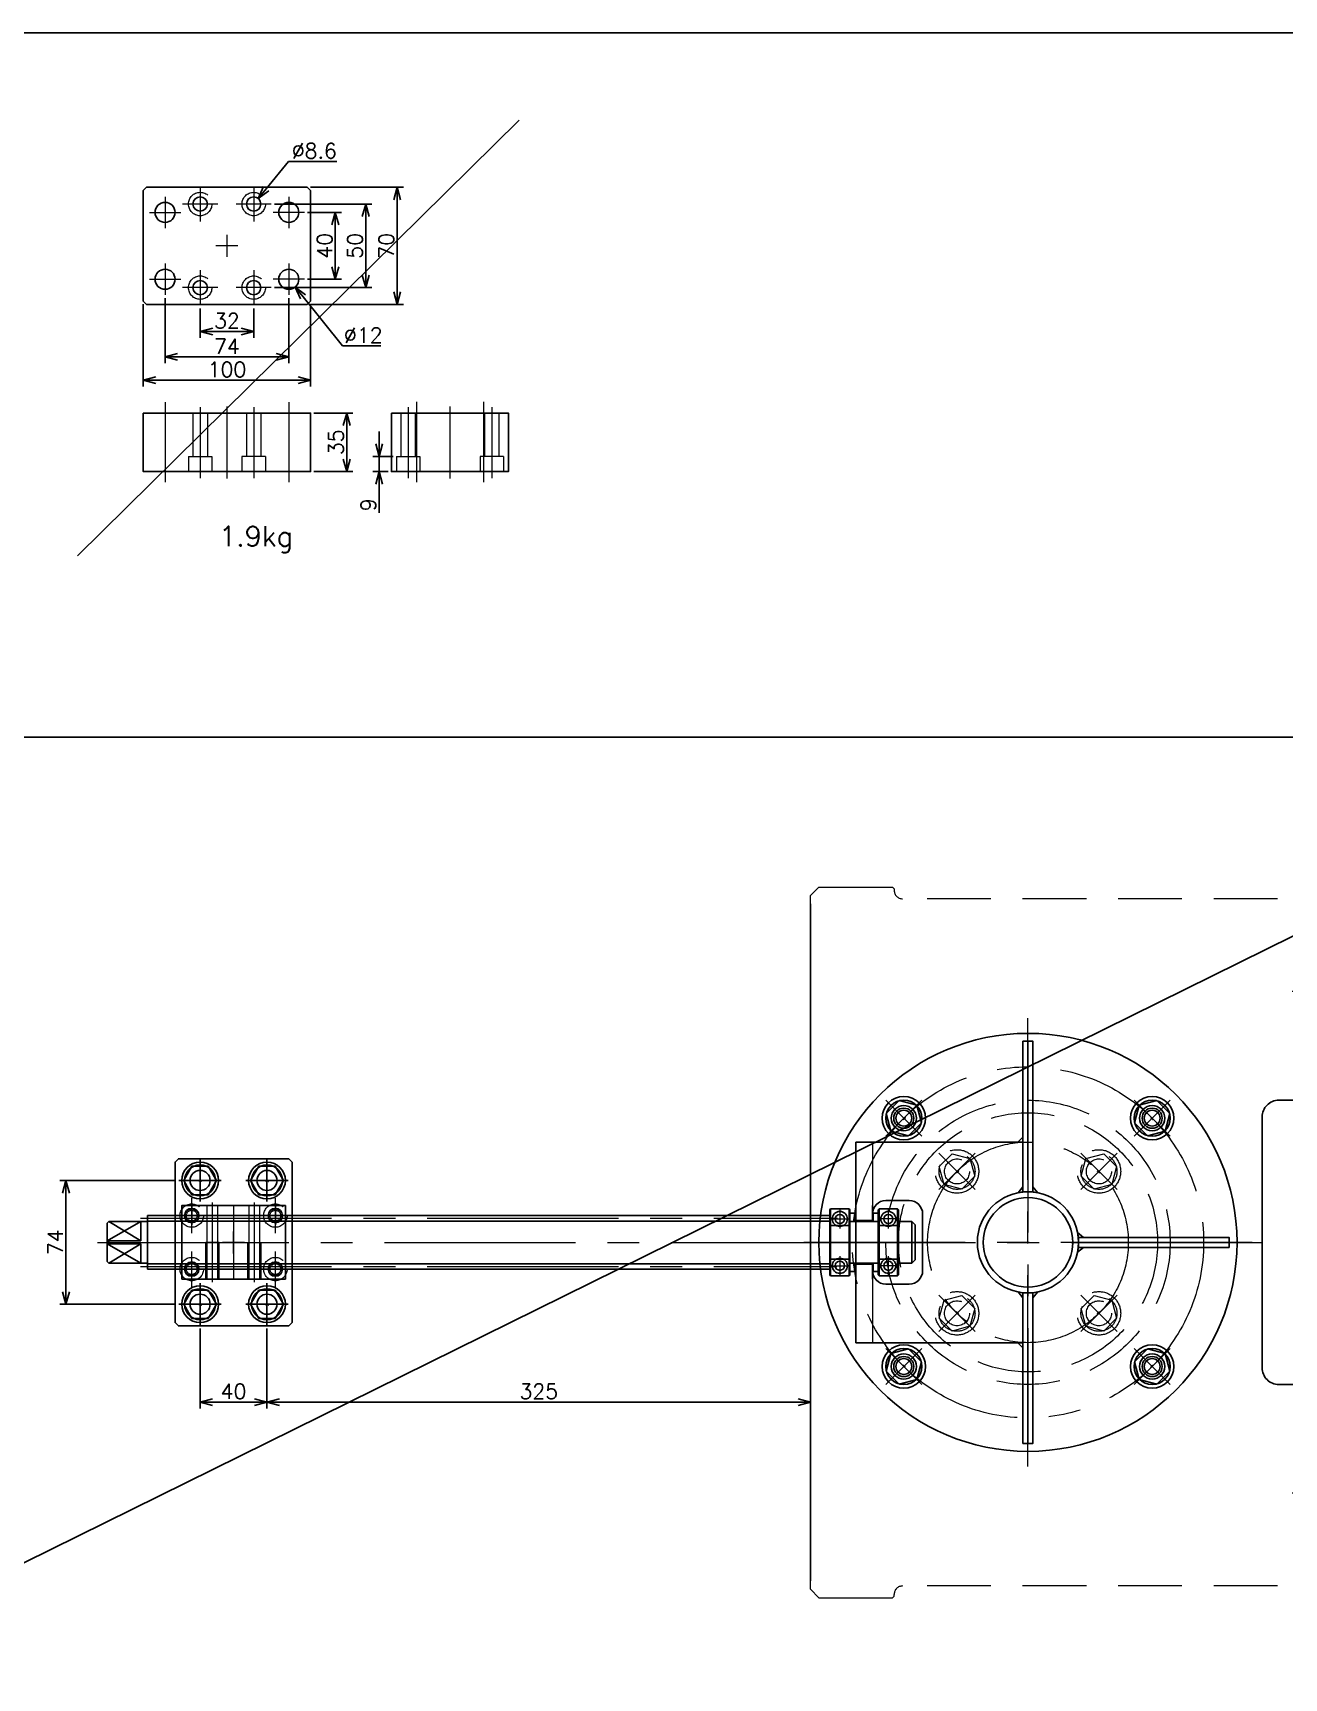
# Model space of a CAD drawing. Header units: millimetres. Extents: x -16130 to 36813, y -8099 to 27484.
# Drawn here: x 34257 to 35005, y 13367 to 14351 of the extents above; entities that cross this region are included whole.
import ezdxf

# ---------------------------------------------------------------- set-up
doc = ezdxf.new("R2010")
doc.units = ezdxf.units.MM
doc.header["$LTSCALE"] = 6
doc.header["$PDMODE"] = 99
doc.header["$PDSIZE"] = 1
doc.linetypes.add('CENTER2', pattern=[28.575, 19.05, -3.175, 3.175, -3.175])
doc.linetypes.add('HIDDEN', pattern=[9.525, 6.35, -3.175])
for name, color, linetype, lineweight in [('04_HIDDEN', 2, 'HIDDEN', 13), ('05_CENTER', 4, 'CENTER2', 13), ('08_DIM', 3, 'Continuous', 13)]:
    doc.layers.add(name, color=color, linetype=linetype, lineweight=lineweight)
doc.layers.add('10_DRAFT', color=8, linetype='Continuous', lineweight=0, plot=False)
doc.styles.add('KSS_TXT', font='txt.shx', dxfattribs={"bigfont": 'extfont2.shx'})
doc.styles.add('KSS_TXT_L', font='txt.shx', dxfattribs={"height": 3, "bigfont": 'extfont2.shx'})
doc.dimstyles.new('KSS_DIM', dxfattribs={"dimtxt": 3, "dimasz": 2.5, "dimexe": 1.25, "dimexo": 0.625, "dimtad": 1, "dimdsep": 46, "dimtxsty": 'KSS_TXT', "dimblk": 'OPEN30', "dimcen": 0, "dimazin": 2, "dimtfac": 0.75, "dimtmove": 0, "dimatfit": 3, "dimldrblk": 'OPEN30', "dimfxl": 1, "dimtolj": 1, "dimarcsym": 0})
doc.dimstyles.new('KSS_DIM$3', dxfattribs={"dimtxt": 3, "dimasz": 2.5, "dimexe": 1.25, "dimexo": 0.625, "dimtad": 1, "dimtih": 1, "dimtoh": 1, "dimdsep": 46, "dimtxsty": 'KSS_TXT', "dimblk": 'OPEN30', "dimcen": 0, "dimazin": 2, "dimtfac": 0.75, "dimtofl": 0, "dimtmove": 0, "dimatfit": 3, "dimldrblk": 'OPEN30', "dimfxl": 1, "dimtolj": 1, "dimarcsym": 0})

# ---------------------------------------------------------------- blocks, each defined once
blk = doc.blocks.new('M10Tz_1_1_1')
at = {"color": 0}
for radius in [5, 4]:
    blk.add_circle((0, 0), radius, dxfattribs=at)
at = {"layer": '05_CENTER'}
for p, q in [((8.34, 0), (-8.34, 0)), ((0, -8.34), (0, 8.34))]:
    blk.add_line(p, q, dxfattribs=at)
blk = doc.blocks.new('A$C275A7328_1_1_1')
at = {"color": 0}
for points in [[(-1029, -47.5), (-1029, 357.5)], [(-9, 357.5), (-9, 354.5)], [(-9, -46), (-9, -47.5)]]:
    blk.add_lwpolyline(points, dxfattribs=at)
blk.add_lwpolyline([(-749, 240), (-189, 240, -0.414214), (-179, 230), (-179, 80, -0.414214), (-189, 70), (-749, 70, -0.414214), (-759, 80), (-759, 230, -0.414214)], format="xyb", close=True, dxfattribs=at)
for centre, radius in [((-729, 305), 7), ((-429, 305), 7), ((-973.25, 229.25), 6), ((-973.25, 229.25), 4.75), ((-824.75, 229.25), 6), ((-824.75, 229.25), 4.75), ((-973.25, 80.75), 6), ((-973.25, 80.75), 4.75), ((-824.75, 80.75), 6), ((-824.75, 80.75), 4.75), ((-729, 5), 7), ((-429, 5), 7)]:
    blk.add_circle(centre, radius, dxfattribs=at)
at = {"layer": '04_HIDDEN', "color": 0}
for p, q in [((-1029, 362.5), (-1024, 367.5)), ((-980, 367.5), (-979, 366.5)), ((-979, 366.5), (-979, 365.5)), ((-58, 367.5), (-59, 366.5)), ((-59, 366.5), (-59, 365.5)), ((-14, 367.5), (-9, 362.5)), ((-1029, 357.5), (-1029, 362.5)), ((-64, 360.5), (-974, 360.5)), ((-9, 362.5), (-9, 357.5)), ((-1029, -52.5), (-1029, -47.5)), ((-9, -47.5), (-9, -52.5)), ((-1024, -57.5), (-1029, -52.5)), ((-980, -57.5), (-979, -56.5)), ((-979, -56.5), (-979, -55.5)), ((-64, -50.5), (-974, -50.5)), ((-59, -56.5), (-59, -55.5)), ((-58, -57.5), (-59, -56.5)), ((-9, -52.5), (-14, -57.5))]:
    blk.add_line(p, q, dxfattribs=at)
at = {"layer": '04_HIDDEN'}
blk.add_lwpolyline([(-9, 355), (-9, -46)], dxfattribs=at)
blk.add_circle((-899, 155), 85, dxfattribs=at)
at = {"layer": '04_HIDDEN', "color": 0}
for centre, start, end in [((-974, 365.5), 180, 270), ((-64, 365.5), 270, 0), ((-974, -55.5), 90, 180), ((-64, -55.5), 0, 90)]:
    blk.add_arc(centre, 5, start, end, dxfattribs=at)
at = {"layer": '05_CENTER'}
for p, q in [((-729, 293.01), (-729, 316.99)), ((-429, 293.01), (-429, 316.99)), ((-717.01, 305), (-740.99, 305)), ((-417.01, 305), (-440.99, 305)), ((-899, 275.12), (-899, 34.88)), ((-965.94, 221.94), (-980.55, 236.55)), ((-832.06, 221.94), (-817.45, 236.55)), ((-1044.71, 155), (5.73, 155)), ((-965.94, 88.06), (-980.55, 73.45)), ((-832.06, 88.06), (-817.45, 73.45)), ((-729, 16.99), (-729, -6.99)), ((-429, 16.99), (-429, -6.99)), ((-717.01, 5), (-740.99, 5)), ((-417.01, 5), (-440.99, 5))]:
    blk.add_line(p, q, dxfattribs=at)
blk.add_circle((-899, 155), 105, dxfattribs=at)
at = {"layer": '10_DRAFT'}
for p, q in [((-1024, 367.5), (-980, 367.5)), ((-58, 367.5), (-14, 367.5)), ((-1024, -57.5), (-980, -57.5)), ((-58, -57.5), (-14, -57.5))]:
    blk.add_line(p, q, dxfattribs=at)
for p in [(-159, 340), (-19, 340), (-159, 305), (-19, 305), (-159, 5), (-19, 5), (-159, -30), (-19, -30)]:
    blk.add_blockref('M10Tz_1_1_1', p)
blk = doc.blocks.new('MTSBNR32d_1_1')
at = {"color": 0}
blk.add_lwpolyline([(-31, -22), (31, -22), (31, 22), (-31, 22)], close=True, dxfattribs=at)
at = {"layer": '04_HIDDEN', "color": 0}
for p, q in [((-31, 16), (31, 16)), ((-31, 12.75), (31, 12.75)), ((-31, -12.75), (31, -12.75)), ((-31, -16), (31, -16))]:
    blk.add_line(p, q, dxfattribs=at)
for centre, radius in [((-25, 16), 4), ((25, 16), 4), ((-25, 16), 3.2), ((25, 16), 3.2), ((-25, -16), 4), ((-25, -16), 3.2), ((25, -16), 4), ((25, -16), 3.2)]:
    blk.add_circle(centre, radius, dxfattribs=at)
at = {"layer": '05_CENTER', "color": 0}
for p, q in [((-25, 21.45), (-25, 10.55)), ((25, 21.45), (25, 10.55)), ((-31, 14.5), (31, 14.5)), ((-19.55, 16), (-30.45, 16)), ((19.55, 16), (30.45, 16)), ((-31, -14.5), (31, -14.5)), ((-19.55, -16), (-30.45, -16)), ((-25, -21.45), (-25, -10.55)), ((19.55, -16), (30.45, -16)), ((25, -21.45), (25, -10.55))]:
    blk.add_line(p, q, dxfattribs=at)
at = {"layer": '10_DRAFT'}
for p, q in [((-15.7, -22), (-15.7, 22)), ((-12.5, -23.78), (-12.5, 23.89)), ((-9.3, -22), (-9.3, 22)), ((0, 22), (0, -22)), ((9.3, -22), (9.3, 22)), ((12.5, -23.78), (12.5, 23.89)), ((15.7, -22), (15.7, 22)), ((-31, 0), (31, 0)), ((-16.5, -22), (-16.5, 0)), ((-8.5, 0), (-16.5, 0)), ((8.5, 0), (16.5, 0)), ((16.5, -22), (16.5, 0)), ((-8.5, -22), (-8.5, 0)), ((8.5, -22), (8.5, 0))]:
    blk.add_line(p, q, dxfattribs=at)
blk = doc.blocks.new('A$C491655AE_1_1_1_1')
at = {"color": 0, "linetype": 'CENTER2'}
for p, q in [((0, -12.64), (0, 12.64)), ((-12.64, 0), (12.64, 0))]:
    blk.add_line(p, q, dxfattribs=at)
at = {"color": 0}
for p, q in [((-9.81, 0), (-4.91, 8.5)), ((-4.91, -8.5), (-9.81, 0)), ((-4.91, 8.5), (4.91, 8.5)), ((4.91, 8.5), (9.81, 0)), ((9.81, 0), (4.91, -8.5)), ((4.91, -8.5), (-4.91, -8.5))]:
    blk.add_line(p, q, dxfattribs=at)
for radius in [11, 9.25]:
    blk.add_circle((0, 0), radius, dxfattribs=at)
at = {"layer": '10_DRAFT', "style": 'KSS_TXT_L'}
blk.add_text('BT-M10', height=0.3, dxfattribs=at).set_placement((-0.7, -0.54))
blk = doc.blocks.new('A$C2FE3760B_1_1')
at = {"color": 0}
blk.add_lwpolyline([(33, 50), (-33, 50), (-35, 48), (-35, -48), (-33, -50), (33, -50), (35, -48), (35, 48)], close=True, dxfattribs=at)
for centre, radius in [((-20, 37), 6), ((20, 37), 6), ((-25, 16), 4.3), ((25, 16), 4.3), ((-25, -16), 4.3), ((25, -16), 4.3), ((-20, -37), 6), ((20, -37), 6)]:
    blk.add_circle(centre, radius, dxfattribs=at)
at = {"layer": '04_HIDDEN'}
for centre in [(-25, 16), (25, 16), (-25, -16), (25, -16)]:
    blk.add_circle(centre, 7, dxfattribs=at)
at = {"layer": '05_CENTER'}
for p, q in [((-20, 46.34), (-20, 27.66)), ((20, 46.34), (20, 27.66)), ((-10.66, 37), (-29.34, 37)), ((29.34, 37), (10.66, 37)), ((-25, 5.49), (-25, 26.51)), ((25, 5.49), (25, 26.51)), ((-14.49, 16), (-35.51, 16)), ((35.51, 16), (14.49, 16)), ((-25, -26.51), (-25, -5.49)), ((25, -26.51), (25, -5.49)), ((-14.49, -16), (-35.51, -16)), ((35.51, -16), (14.49, -16)), ((-20, -46.34), (-20, -27.66)), ((20, -46.34), (20, -27.66)), ((-10.66, -37), (-29.34, -37)), ((29.34, -37), (10.66, -37))]:
    blk.add_line(p, q, dxfattribs=at)
at = {"layer": '10_DRAFT'}
for p, q in [((6.58, 0), (-6.58, 0)), ((0, -6.58), (0, 6.58))]:
    blk.add_line(p, q, dxfattribs=at)
blk = doc.blocks.new('A$C49136612_1_1')
at = {"color": 0}
blk.add_lwpolyline([(-35, 35), (35, 35), (35, 0), (-35, 0)], close=True, dxfattribs=at)
at = {"layer": '04_HIDDEN'}
for p, q in [((-29.3, 35), (-29.3, 9)), ((-20.7, 35), (-20.7, 9)), ((20.7, 35), (20.7, 9)), ((29.3, 35), (29.3, 9)), ((-32, 9), (-18, 9)), ((-32, 9), (-32, 0)), ((-18, 9), (-18, 0)), ((32, 9), (18, 9)), ((18, 9), (18, 0)), ((32, 9), (32, 0))]:
    blk.add_line(p, q, dxfattribs=at)
at = {"layer": '05_CENTER'}
for p, q in [((-20, 41.64), (-20, -6.32)), ((20, 41.64), (20, -6.32)), ((-25, 38.52), (-25, -3.86)), ((0, 38.86), (0, -4.1)), ((25, 38.52), (25, -3.86))]:
    blk.add_line(p, q, dxfattribs=at)
blk = doc.blocks.new('A$C5B4040F6_1_1')
at = {"color": 0}
blk.add_lwpolyline([(-50, 35), (50, 35), (50, 0), (-50, 0)], close=True, dxfattribs=at)
at = {"layer": '04_HIDDEN'}
for p, q in [((-20.3, 35), (-20.3, 9)), ((-11.7, 35), (-11.7, 9)), ((11.7, 35), (11.7, 9)), ((20.3, 35), (20.3, 9)), ((-23, 9), (-9, 9)), ((-23, 9), (-23, 0)), ((-9, 9), (-9, 0)), ((23, 9), (9, 9)), ((9, 9), (9, 0)), ((23, 9), (23, 0))]:
    blk.add_line(p, q, dxfattribs=at)
at = {"layer": '05_CENTER'}
for p, q in [((-37, 41.5), (-37, -6.34)), ((37, 41.5), (37, -6.34)), ((-16, 38.52), (-16, -3.86)), ((0, 38.86), (0, -4.1)), ((16, 38.52), (16, -3.86))]:
    blk.add_line(p, q, dxfattribs=at)
blk = doc.blocks.new('_Open30')
at = {"color": 0, "linetype": 'ByBlock', "lineweight": -2}
for p, q in [((-1, 0.27), (0, 0)), ((0, 0), (-1, -0.27)), ((0, 0), (-1, 0))]:
    blk.add_line(p, q, dxfattribs=at)
blk = doc.blocks.new('*D2120')
at = {"layer": '08_DIM', "color": 0, "lineweight": -2, "transparency": 16777216}
for p, q in [((34421.35, 14243.98), (34441.68, 14243.98)), ((34437.93, 14236.48), (34437.93, 14211.48)), ((34421.35, 14203.98), (34441.68, 14203.98))]:
    blk.add_line(p, q, dxfattribs=at)
at = {"layer": 'Defpoints', "color": 0, "transparency": 16777216}
for p in [(34419.47, 14243.98), (34419.47, 14203.98), (34437.93, 14203.98)]:
    blk.add_point(p, dxfattribs=at)
at = {"layer": '08_DIM', "color": 0, "lineweight": -2, "transparency": 16777216, "xscale": 7.5, "yscale": 7.5, "zscale": 7.5}
for p, rotation in [((34437.93, 14243.98), 90), ((34437.93, 14203.98), 270)]:
    blk.add_blockref('_Open30', p, dxfattribs=dict(at, rotation=rotation))
at = {"layer": '08_DIM', "color": 0, "transparency": 16777216, "insert": (34431.56, 14223.98), "char_height": 9, "attachment_point": 5, "rotation": 90, "style": 'KSS_TXT'}
blk.add_mtext('\\A1;40', dxfattribs=at)
blk = doc.blocks.new('*D2121')
at = {"layer": '08_DIM', "color": 0, "lineweight": -2, "transparency": 16777216}
for p, q in [((34401.52, 14248.98), (34459.84, 14248.98)), ((34456.09, 14241.48), (34456.09, 14206.48)), ((34401.52, 14198.98), (34459.84, 14198.98))]:
    blk.add_line(p, q, dxfattribs=at)
at = {"layer": 'Defpoints', "color": 0, "transparency": 16777216}
for p in [(34399.64, 14248.98), (34399.64, 14198.98), (34456.09, 14198.98)]:
    blk.add_point(p, dxfattribs=at)
at = {"layer": '08_DIM', "color": 0, "lineweight": -2, "transparency": 16777216, "xscale": 7.5, "yscale": 7.5, "zscale": 7.5}
for p, rotation in [((34456.09, 14248.98), 90), ((34456.09, 14198.98), 270)]:
    blk.add_blockref('_Open30', p, dxfattribs=dict(at, rotation=rotation))
at = {"layer": '08_DIM', "color": 0, "transparency": 16777216, "insert": (34449.7, 14223.98), "char_height": 9, "attachment_point": 5, "rotation": 90, "style": 'KSS_TXT'}
blk.add_mtext('\\A1;50', dxfattribs=at)
blk = doc.blocks.new('*D2122')
at = {"layer": '08_DIM', "color": 0, "lineweight": -2, "transparency": 16777216}
for p, q in [((34423.01, 14258.98), (34478.64, 14258.98)), ((34474.89, 14251.48), (34474.89, 14196.48)), ((34423.01, 14188.98), (34478.64, 14188.98))]:
    blk.add_line(p, q, dxfattribs=at)
at = {"layer": 'Defpoints', "color": 0, "transparency": 16777216}
for p in [(34421.13, 14258.98), (34421.13, 14188.98), (34474.89, 14188.98)]:
    blk.add_point(p, dxfattribs=at)
at = {"layer": '08_DIM', "color": 0, "lineweight": -2, "transparency": 16777216, "xscale": 7.5, "yscale": 7.5, "zscale": 7.5}
for p, rotation in [((34474.89, 14258.98), 90), ((34474.89, 14188.98), 270)]:
    blk.add_blockref('_Open30', p, dxfattribs=dict(at, rotation=rotation))
at = {"layer": '08_DIM', "color": 0, "transparency": 16777216, "insert": (34468.51, 14223.98), "char_height": 9, "attachment_point": 5, "rotation": 90, "style": 'KSS_TXT'}
blk.add_mtext('\\A1;70', dxfattribs=at)
blk = doc.blocks.new('*D2123')
at = {"layer": '08_DIM', "color": 0, "lineweight": -2, "transparency": 16777216}
for p, q in [((34357.13, 14186.6), (34357.13, 14169.05)), ((34389.13, 14186.6), (34389.13, 14169.05)), ((34381.63, 14172.8), (34364.63, 14172.8))]:
    blk.add_line(p, q, dxfattribs=at)
at = {"layer": 'Defpoints', "color": 0, "transparency": 16777216}
for p in [(34357.13, 14188.47), (34389.13, 14188.47), (34357.13, 14172.8)]:
    blk.add_point(p, dxfattribs=at)
at = {"layer": '08_DIM', "color": 0, "lineweight": -2, "transparency": 16777216, "xscale": 7.5, "yscale": 7.5, "zscale": 7.5, "rotation": 180}
blk.add_blockref('_Open30', (34357.13, 14172.8), dxfattribs=at)
at = {"layer": '08_DIM', "color": 0, "lineweight": -2, "transparency": 16777216, "xscale": 7.5, "yscale": 7.5, "zscale": 7.5}
blk.add_blockref('_Open30', (34389.13, 14172.8), dxfattribs=at)
at = {"layer": '08_DIM', "color": 0, "transparency": 16777216, "insert": (34373.13, 14179.17), "char_height": 9, "attachment_point": 5, "style": 'KSS_TXT'}
blk.add_mtext('\\A1;32', dxfattribs=at)
blk = doc.blocks.new('*D2124')
at = {"layer": '08_DIM', "color": 0, "lineweight": -2, "transparency": 16777216}
for p, q in [((34336.13, 14192.77), (34336.13, 14153.82)), ((34410.13, 14192.77), (34410.13, 14153.82)), ((34343.63, 14157.57), (34402.63, 14157.57))]:
    blk.add_line(p, q, dxfattribs=at)
at = {"layer": 'Defpoints', "color": 0, "transparency": 16777216}
for p in [(34336.13, 14194.64), (34410.13, 14194.64), (34410.13, 14157.57)]:
    blk.add_point(p, dxfattribs=at)
at = {"layer": '08_DIM', "color": 0, "lineweight": -2, "transparency": 16777216, "xscale": 7.5, "yscale": 7.5, "zscale": 7.5, "rotation": 180}
blk.add_blockref('_Open30', (34336.13, 14157.57), dxfattribs=at)
at = {"layer": '08_DIM', "color": 0, "lineweight": -2, "transparency": 16777216, "xscale": 7.5, "yscale": 7.5, "zscale": 7.5}
blk.add_blockref('_Open30', (34410.13, 14157.57), dxfattribs=at)
at = {"layer": '08_DIM', "color": 0, "transparency": 16777216, "insert": (34373.13, 14163.95), "char_height": 9, "attachment_point": 5, "style": 'KSS_TXT'}
blk.add_mtext('\\A1;74', dxfattribs=at)
blk = doc.blocks.new('*D2125')
at = {"layer": '08_DIM', "color": 0, "lineweight": -2, "transparency": 16777216}
for p, q in [((34323.13, 14189.11), (34323.13, 14139.89)), ((34423.13, 14189.11), (34423.13, 14139.89)), ((34330.63, 14143.64), (34415.63, 14143.64))]:
    blk.add_line(p, q, dxfattribs=at)
at = {"layer": 'Defpoints', "color": 0, "transparency": 16777216}
for p in [(34323.13, 14190.98), (34423.13, 14190.98), (34423.13, 14143.64)]:
    blk.add_point(p, dxfattribs=at)
at = {"layer": '08_DIM', "color": 0, "lineweight": -2, "transparency": 16777216, "xscale": 7.5, "yscale": 7.5, "zscale": 7.5, "rotation": 180}
blk.add_blockref('_Open30', (34323.13, 14143.64), dxfattribs=at)
at = {"layer": '08_DIM', "color": 0, "lineweight": -2, "transparency": 16777216, "xscale": 7.5, "yscale": 7.5, "zscale": 7.5}
blk.add_blockref('_Open30', (34423.13, 14143.64), dxfattribs=at)
at = {"layer": '08_DIM', "color": 0, "transparency": 16777216, "insert": (34373.13, 14150.02), "char_height": 9, "attachment_point": 5, "style": 'KSS_TXT'}
blk.add_mtext('\\A1;100', dxfattribs=at)
blk = doc.blocks.new('*D2126')
at = {"layer": '08_DIM', "color": 0, "lineweight": -2, "transparency": 16777216}
for p, q in [((34425.01, 14123.98), (34448.49, 14123.98)), ((34444.74, 14116.48), (34444.74, 14096.48)), ((34425.01, 14088.98), (34448.49, 14088.98))]:
    blk.add_line(p, q, dxfattribs=at)
at = {"layer": 'Defpoints', "color": 0, "transparency": 16777216}
for p in [(34423.13, 14123.98), (34423.13, 14088.98), (34444.74, 14088.98)]:
    blk.add_point(p, dxfattribs=at)
at = {"layer": '08_DIM', "color": 0, "lineweight": -2, "transparency": 16777216, "xscale": 7.5, "yscale": 7.5, "zscale": 7.5}
for p, rotation in [((34444.74, 14123.98), 90), ((34444.74, 14088.98), 270)]:
    blk.add_blockref('_Open30', p, dxfattribs=dict(at, rotation=rotation))
at = {"layer": '08_DIM', "color": 0, "transparency": 16777216, "insert": (34438.36, 14106.48), "char_height": 9, "attachment_point": 5, "rotation": 90, "style": 'KSS_TXT'}
blk.add_mtext('\\A1;35', dxfattribs=at)
blk = doc.blocks.new('*D2127')
at = {"layer": '08_DIM', "color": 0, "lineweight": -2, "transparency": 16777216}
for p, q in [((34464.12, 14105.48), (34464.12, 14112.98)), ((34472.57, 14097.98), (34460.37, 14097.98)), ((34464.12, 14097.98), (34464.12, 14088.98)), ((34469.57, 14088.98), (34460.37, 14088.98)), ((34464.12, 14081.48), (34464.12, 14064.23))]:
    blk.add_line(p, q, dxfattribs=at)
at = {"layer": 'Defpoints', "color": 0, "transparency": 16777216}
for p in [(34474.45, 14097.98), (34464.12, 14088.98), (34471.45, 14088.98)]:
    blk.add_point(p, dxfattribs=at)
at = {"layer": '08_DIM', "color": 0, "lineweight": -2, "transparency": 16777216, "xscale": 7.5, "yscale": 7.5, "zscale": 7.5}
for p, rotation in [((34464.12, 14097.98), 270), ((34464.12, 14088.98), 90)]:
    blk.add_blockref('_Open30', p, dxfattribs=dict(at, rotation=rotation))
at = {"layer": '08_DIM', "color": 0, "transparency": 16777216, "insert": (34457.75, 14069.1), "char_height": 9, "attachment_point": 5, "rotation": 90, "style": 'KSS_TXT'}
blk.add_mtext('\\A1;9', dxfattribs=at)
blk = doc.blocks.new('*D2128')
at = {"layer": '08_DIM', "color": 0, "lineweight": -2, "transparency": 16777216}
for p, q in [((34442.26, 14164.16), (34418.61, 14193.48)), ((34465.14, 14164.16), (34442.26, 14164.16))]:
    blk.add_line(p, q, dxfattribs=at)
at = {"layer": 'Defpoints', "color": 0, "transparency": 16777216}
for p in [(34406.36, 14208.65), (34413.9, 14199.31)]:
    blk.add_point(p, dxfattribs=at)
at = {"layer": '08_DIM', "color": 0, "lineweight": -2, "transparency": 16777216, "xscale": 7.5, "yscale": 7.5, "zscale": 7.5, "rotation": 128.8957063090294}
blk.add_blockref('_Open30', (34413.9, 14199.31), dxfattribs=at)
at = {"layer": '08_DIM', "color": 0, "transparency": 16777216, "insert": (34454.64, 14170.53), "char_height": 9, "attachment_point": 5, "style": 'KSS_TXT'}
blk.add_mtext('\\A1;%%C12', dxfattribs=at)
blk = doc.blocks.new('*D2129')
at = {"layer": '08_DIM', "color": 0, "lineweight": -2, "transparency": 16777216}
for p, q in [((34410, 14274.42), (34396.62, 14258.11)), ((34438.87, 14274.42), (34410, 14274.42))]:
    blk.add_line(p, q, dxfattribs=at)
at = {"layer": 'Defpoints', "color": 0, "transparency": 16777216}
for p in [(34391.86, 14252.31), (34386.41, 14245.66)]:
    blk.add_point(p, dxfattribs=at)
at = {"layer": '08_DIM', "color": 0, "lineweight": -2, "transparency": 16777216, "xscale": 7.5, "yscale": 7.5, "zscale": 7.5, "rotation": 230.636174762115}
blk.add_blockref('_Open30', (34391.86, 14252.31), dxfattribs=at)
at = {"layer": '08_DIM', "color": 0, "transparency": 16777216, "insert": (34425.37, 14280.8), "char_height": 9, "attachment_point": 5, "style": 'KSS_TXT'}
blk.add_mtext('\\A1;%%C8.6', dxfattribs=at)
blk = doc.blocks.new('A$C6D2D1C46_1_1')
at = {"color": 0}
for p, q in [((-431, 12.5), (-432, 11.5)), ((-412, 12.46), (-432, 0.97)), ((-432, 11.5), (-432, -11.5)), ((-431.04, 12.46), (-412, 0.97)), ((-412, 12.46), (-431.04, 12.46)), ((-408.3, 12.5), (-431, 12.5)), ((-431, 12.5), (-431, 12.46)), ((-412, 12.46), (-412, 0.97)), ((-408, 16), (0, 16)), ((-408, 16), (-408, -16)), ((-408, 12.75), (0, 12.75)), ((0, 16), (0, -16)), ((12, 10), (0, 10)), ((12, 12.5), (29, 12.5)), ((12, 12.5), (12, -12.5)), ((29, 12.5), (29, -12.5)), ((41, 10), (29, 10)), ((41, 12.5), (41, -12.5)), ((41, 12.5), (49, 12.5)), ((51, 10.5), (49, 12.5)), ((49, 12.5), (49, -12.5)), ((51, 10.5), (51, -10.5)), ((-412, 0.97), (-432, 0.97)), ((-431, 0.97), (-431, -0.97)), ((-412, -0.97), (-432, -0.97)), ((-412, -12.46), (-432, -0.97)), ((-431.13, -12.37), (-412, -0.97)), ((-412, -12.46), (-412, -0.97)), ((-431, -12.5), (-432, -11.5)), ((-412, -12.46), (-431.04, -12.46)), ((-431, -12.5), (-431, -12.46)), ((-408.3, -12.5), (-431, -12.5)), ((-408, -12.75), (0, -12.75)), ((-408, -16), (0, -16)), ((12, -10), (0, -10)), ((12, -12.5), (29, -12.5)), ((41, -10), (29, -10)), ((41, -12.5), (49, -12.5)), ((51, -10.5), (49, -12.5))]:
    blk.add_line(p, q, dxfattribs=at)
for centre, start, end in [((-408.3, 12.8), 270, 0), ((-408.3, -12.8), 0, 90)]:
    blk.add_arc(centre, 0.3, start, end, dxfattribs=at)
at = {"layer": '05_CENTER', "color": 0}
for p, q in [((-412.16, 14.5), (4.69, 14.5)), ((-437.75, 0), (54.9, 0)), ((-412.16, -14.5), (4.16, -14.5))]:
    blk.add_line(p, q, dxfattribs=at)
at = {"layer": '10_DRAFT'}
for p, q in [((-356.5, -3.16), (-356.5, 3.16)), ((-353.34, 0), (-359.66, 0)), ((17.66, 0), (11.34, 0))]:
    blk.add_line(p, q, dxfattribs=at)
blk = doc.blocks.new('SCSP20-12b_1_1')
at = {"color": 0}
for p, q in [((0.5, 20), (0, 19.5)), ((0.5, 20), (0.5, -20)), ((0.5, 20), (11.5, 20)), ((11.5, 20), (11.5, -20)), ((11.5, 20), (12, 19.5)), ((0, 19.5), (0, -19.5)), ((12, 19.5), (12, -19.5)), ((0.5, -20), (0, -19.5)), ((11.5, -20), (12, -19.5)), ((0.5, -20), (11.5, -20))]:
    blk.add_line(p, q, dxfattribs=at)
for centre, radius in [((6, 14), 4.5), ((6, 14), 2.75), ((6, -14), 4.5), ((6, -14), 2.75)]:
    blk.add_circle(centre, radius, dxfattribs=at)
at = {"layer": '04_HIDDEN', "color": 0}
for p, q in [((0, 10.5), (0.5, 10)), ((0.5, 10), (11.5, 10)), ((11.5, 10), (12, 10.5)), ((0, -10.5), (0.5, -10)), ((0.5, -10), (11.5, -10)), ((11.5, -10), (12, -10.5))]:
    blk.add_line(p, q, dxfattribs=at)
at = {"layer": '05_CENTER', "color": 0}
for p, q in [((6, 19.75), (6, 8.25)), ((0.25, 14), (11.75, 14)), ((6, -8.25), (6, -19.75)), ((0.25, -14), (11.75, -14))]:
    blk.add_line(p, q, dxfattribs=at)
at = {"layer": '10_DRAFT'}
blk.add_line((0, 0), (12, 0), dxfattribs=at)
blk = doc.blocks.new('WSJP30-25-2a_1_1')
at = {"color": 0}
for points in [[(-3, 12.5), (0, 12.5), (0, 17.5), (-3, 17.5)], [(-3, -12.5), (0, -12.5), (0, -17.5), (-3, -17.5)]]:
    blk.add_lwpolyline(points, close=True, dxfattribs=at)
at = {"layer": '10_DRAFT'}
blk.add_line((-3, 0), (0, 0), dxfattribs=at)
blk = doc.blocks.new('A$C4BF22672_1_1')
at = {"color": 0}
for p, q in [((-103, -60), (-103, 60)), ((-103, 60), (-3, 60)), ((-93, 13), (-93, 22)), ((-85, 25), (-71, 25)), ((-93, 13), (-103, 13)), ((-63, 17), (-63, -17)), ((-93, -13), (-103, -13)), ((-93, -22), (-93, -13)), ((-71, -25), (-85, -25)), ((-3, -60), (-103, -60))]:
    blk.add_line(p, q, dxfattribs=at)
for points in [[(-3, 30.25), (-3, 120.25), (3, 120.25), (3, 30.25)], [(30.25, 3), (120.25, 3), (120.25, -3), (30.25, -3)], [(-3, -30.25), (-3, -120.25), (3, -120.25), (3, -30.25)]]:
    blk.add_lwpolyline(points, close=True, dxfattribs=at)
at = {"color": 3}
for points in [[(-3, 60), (-6, 60), (-6, 60), (-3, 63)], [(-3, 30.25), (-3, 33.25), (-5.89, 29.67), (-5.89, 29.67)], [(3, 30.25), (3, 33.25), (5.89, 29.67), (5.89, 29.67)], [(30.25, 3), (33.25, 3), (29.67, 5.89), (29.67, 5.89)], [(30.25, -3), (33.25, -3), (29.67, -5.89), (29.67, -5.89)], [(-3, -30.25), (-3, -33.25), (-5.89, -29.67), (-5.89, -29.67)], [(3, -30.25), (3, -33.25), (5.89, -29.67), (5.89, -29.67)], [(-3, -60), (-6, -60), (-6, -60), (-3, -63)], [(-3, -60), (-6, -60), (-6, -60), (-3, -63)]]:
    blk.add_lwpolyline(points, close=True, dxfattribs=at)
at = {"color": 0}
for centre, radius in [((0, 0), 125), ((-74.25, 74.25), 7.5), ((74.25, 74.25), 7.5), ((0, 0), 30.25), ((0, 0), 26.75), ((-74.25, -74.25), 7.5), ((74.25, -74.25), 7.5)]:
    blk.add_circle(centre, radius, dxfattribs=at)
for centre, start, end in [((-85, 17), 90, 180), ((-71, 17), 0, 90), ((-85, -17), 180, 270), ((-71, -17), 270, 0)]:
    blk.add_arc(centre, 8, start, end, dxfattribs=at)
at = {"layer": '04_HIDDEN'}
for p, q in [((-93, 60), (-93, 22)), ((-93, -22), (-93, -60))]:
    blk.add_line(p, q, dxfattribs=at)
for centre, radius in [((0, 0), 77.5), ((-42.43, 42.43), 7.5), ((42.43, 42.43), 7.5), ((-42.43, -42.43), 7.5), ((42.43, -42.43), 7.5)]:
    blk.add_circle(centre, radius, dxfattribs=at)
at = {"layer": '05_CENTER'}
for p, q in [((0, -133.98), (0, 133.98)), ((-82.67, 82.67), (-65.82, 65.82)), ((82.67, 82.67), (65.82, 65.82)), ((-50.85, 50.85), (-34, 34)), ((50.85, 50.85), (34, 34)), ((133.98, 0), (-133.98, 0)), ((-50.85, -50.85), (-34, -34)), ((50.85, -50.85), (34, -34)), ((-82.67, -82.67), (-65.82, -65.82)), ((82.67, -82.67), (65.82, -65.82))]:
    blk.add_line(p, q, dxfattribs=at)
for radius in [105, 60]:
    blk.add_circle((0, 0), radius, dxfattribs=at)
blk = doc.blocks.new('A$C285C78E6_1_1_1_1')
at = {"color": 0, "linetype": 'CENTER2'}
for p, q in [((0, -15.31), (0, 15.31)), ((-15.31, 0), (15.31, 0))]:
    blk.add_line(p, q, dxfattribs=at)
at = {"color": 0}
for p, q in [((-10.97, 0), (-5.48, 9.5)), ((-5.48, -9.5), (-10.97, 0)), ((-5.48, 9.5), (5.48, 9.5)), ((5.48, 9.5), (10.97, 0)), ((10.97, 0), (5.48, -9.5)), ((5.48, -9.5), (-5.48, -9.5))]:
    blk.add_line(p, q, dxfattribs=at)
for radius in [13, 10.75]:
    blk.add_circle((0, 0), radius, dxfattribs=at)
at = {"layer": '10_DRAFT', "style": 'KSS_TXT_L'}
blk.add_text('BT-M12', height=0.3, dxfattribs=at).set_placement((-0.7, -0.55))
blk = doc.blocks.new('*D2143')
at = {"layer": '08_DIM', "color": 0, "lineweight": -2, "transparency": 16777216}
for p, q in [((34397.08, 13576.52), (34397.08, 13528.74)), ((34714.58, 13532.49), (34404.58, 13532.49)), ((34722.08, 13427.4), (34722.08, 13536.24))]:
    blk.add_line(p, q, dxfattribs=at)
at = {"layer": 'Defpoints', "color": 0, "transparency": 16777216}
for p in [(34397.08, 13578.39), (34397.08, 13532.49), (34722.08, 13425.53)]:
    blk.add_point(p, dxfattribs=at)
at = {"layer": '08_DIM', "color": 0, "lineweight": -2, "transparency": 16777216, "xscale": 7.5, "yscale": 7.5, "zscale": 7.5, "rotation": 180}
blk.add_blockref('_Open30', (34397.08, 13532.49), dxfattribs=at)
at = {"layer": '08_DIM', "color": 0, "lineweight": -2, "transparency": 16777216, "xscale": 7.5, "yscale": 7.5, "zscale": 7.5}
blk.add_blockref('_Open30', (34722.08, 13532.49), dxfattribs=at)
at = {"layer": '08_DIM', "color": 0, "transparency": 16777216, "insert": (34559.58, 13538.87), "char_height": 9, "attachment_point": 5, "style": 'KSS_TXT'}
blk.add_mtext('\\A1;325', dxfattribs=at)
blk = doc.blocks.new('*D2144')
at = {"layer": '08_DIM', "color": 0, "lineweight": -2, "transparency": 16777216}
for p, q in [((34357.08, 13576.52), (34357.08, 13528.74)), ((34397.08, 13576.52), (34397.08, 13528.74)), ((34389.58, 13532.49), (34364.58, 13532.49))]:
    blk.add_line(p, q, dxfattribs=at)
at = {"layer": 'Defpoints', "color": 0, "transparency": 16777216}
for p in [(34357.08, 13578.39), (34397.08, 13578.39), (34357.08, 13532.49)]:
    blk.add_point(p, dxfattribs=at)
at = {"layer": '08_DIM', "color": 0, "lineweight": -2, "transparency": 16777216, "xscale": 7.5, "yscale": 7.5, "zscale": 7.5, "rotation": 180}
blk.add_blockref('_Open30', (34357.08, 13532.49), dxfattribs=at)
at = {"layer": '08_DIM', "color": 0, "lineweight": -2, "transparency": 16777216, "xscale": 7.5, "yscale": 7.5, "zscale": 7.5}
blk.add_blockref('_Open30', (34397.08, 13532.49), dxfattribs=at)
at = {"layer": '08_DIM', "color": 0, "transparency": 16777216, "insert": (34377.08, 13538.87), "char_height": 9, "attachment_point": 5, "style": 'KSS_TXT'}
blk.add_mtext('\\A1;40', dxfattribs=at)
blk = doc.blocks.new('*D2145')
at = {"layer": '08_DIM', "color": 0, "lineweight": -2, "transparency": 16777216}
for p, q in [((34342.57, 13665.03), (34273.14, 13665.03)), ((34276.89, 13598.53), (34276.89, 13657.53)), ((34342.57, 13591.03), (34273.14, 13591.03))]:
    blk.add_line(p, q, dxfattribs=at)
at = {"layer": 'Defpoints', "color": 0, "transparency": 16777216}
for p in [(34276.89, 13665.03), (34344.44, 13665.03), (34344.44, 13591.03)]:
    blk.add_point(p, dxfattribs=at)
at = {"layer": '08_DIM', "color": 0, "lineweight": -2, "transparency": 16777216, "xscale": 7.5, "yscale": 7.5, "zscale": 7.5}
for p, rotation in [((34276.89, 13665.03), 90), ((34276.89, 13591.03), 270)]:
    blk.add_blockref('_Open30', p, dxfattribs=dict(at, rotation=rotation))
at = {"layer": '08_DIM', "color": 0, "transparency": 16777216, "insert": (34270.52, 13628.03), "char_height": 9, "attachment_point": 5, "rotation": 90, "style": 'KSS_TXT'}
blk.add_mtext('\\A1;74', dxfattribs=at)

msp = doc.modelspace()

# ---------------------------------------------------------------- linework, layer by layer
at = {"color": 2}
msp.add_line((36103.84279, 14351.32078), (32387.51837, 12515.47768), dxfattribs=at)
at = {"color": 3}
msp.add_line((34547.82088, 14299.19307), (34283.79538, 14038.50364), dxfattribs=at)
at = {"color": 2}
msp.add_lwpolyline([(32387.51837, 12515.47768), (36103.84279, 12515.47768), (36103.84279, 14351.32078), (32387.51837, 14351.32078)], close=True, dxfattribs=at)
msp.add_lwpolyline([(33877.8352, 12912.96066), (35899.39405, 12912.96066), (35899.39405, 13930.2356), (33877.8352, 13930.2356)], close=True)

# ---------------------------------------------------------------- block references
for name, p, rotation in [('A$C2FE3760B_1_1', (34373.13241, 14223.98446), 90), ('A$C285C78E6_1_1_1_1', (34777.83007, 13702.2728), 45), ('A$C285C78E6_1_1_1_1', (34926.32251, 13702.27279), 315), ('A$C285C78E6_1_1_1_1', (34777.83008, 13553.78034), 135), ('A$C285C78E6_1_1_1_1', (34926.32251, 13553.78034), 225.000028102088)]:
    msp.add_blockref(name, p, dxfattribs=dict(rotation=rotation))
for name, p in [('A$C5B4040F6_1_1', (34373.13241, 14088.97536)), ('A$C49136612_1_1', (34506.44603, 14088.97536)), ('A$C275A7328_1_1_1', (35751.07625, 13473.02657)), ('A$C4BF22672_1_1', (34852.07629, 13628.02657)), ('A$C2FE3760B_1_1', (34377.07625, 13628.02655)), ('A$C491655AE_1_1_1_1', (34357.07625, 13665.02655)), ('A$C491655AE_1_1_1_1', (34397.07625, 13665.02655)), ('A$C491655AE_1_1_1_1', (34357.07625, 13591.02655)), ('A$C491655AE_1_1_1_1', (34397.07625, 13591.02655))]:
    msp.add_blockref(name, p)
at = {"color": 4}
for name, p in [('MTSBNR32d_1_1', (34377.07625, 13628.02655)), ('SCSP20-12b_1_1', (34733.57626, 13628.02657)), ('A$C6D2D1C46_1_1', (34733.57626, 13628.02657)), ('WSJP30-25-2a_1_1', (34748.57626, 13628.02657))]:
    msp.add_blockref(name, p, dxfattribs=at)
at = {"color": 4, "xscale": -1}
for name, p in [('SCSP20-12b_1_1', (34774.57626, 13628.02657)), ('WSJP30-25-2a_1_1', (34759.57626, 13628.02657))]:
    msp.add_blockref(name, p, dxfattribs=at)
at = {"layer": '04_HIDDEN'}
for p, rotation in [((34809.64987, 13670.45295), 45.00002810208804), ((34894.50269, 13670.45296), 315), ((34809.64989, 13585.60017), 135), ((34894.50271, 13585.60019), 225.000028102088)]:
    msp.add_blockref('A$C285C78E6_1_1_1_1', p, dxfattribs=dict(at, rotation=rotation))

# ---------------------------------------------------------------- texts
at = {"layer": '08_DIM', "color": 6, "style": 'KSS_TXT'}
msp.add_text('1.9kg', height=12, dxfattribs=at).set_placement((34368.31316, 14044.30618))

# ---------------------------------------------------------------- dimensions: what is measured, and where the dimension line sits
at = {"layer": '08_DIM'}
for p1, p2, picture, middle in [((34386.40517, 14245.65999), (34391.85966, 14252.30894), '*D2129', (34425.37464, 14274.42137)), ((34406.36498, 14208.65421), (34413.89984, 14199.31472), '*D2128', (34454.63718, 14164.1595))]:
    dim = msp.add_diameter_dim_2p(p1=p1, p2=p2, dimstyle='KSS_DIM$3', override={"dimscale": 3, "dimpost": '%%C<>'}, dxfattribs=at)
    dim.commit()
    dim.dimension.update_dxf_attribs({"geometry": picture, "text_midpoint": middle, "dimtype": 163})
for base, p1, p2, picture, middle in [((34474.8869, 14188.98446), (34421.13241, 14258.98446), (34421.13241, 14188.98446), '*D2122', (34468.5119, 14223.98446)), ((34456.08563, 14198.98446), (34399.64291, 14248.98446), (34399.64291, 14198.98446), '*D2121', (34449.70438, 14223.98446)), ((34437.93287, 14203.98446), (34419.47346, 14243.98446), (34419.47346, 14203.98446), '*D2120', (34431.55787, 14223.98446)), ((34444.74014, 14088.97536), (34423.13241, 14123.97536), (34423.13241, 14088.97536), '*D2126', (34438.35889, 14106.47536)), ((34464.12159, 14088.97536), (34474.44603, 14097.97536), (34471.44603, 14088.97536), '*D2127', (34457.74659, 14069.10036)), ((34276.89096, 13665.02655), (34344.44042, 13591.02655), (34344.44042, 13665.02655), '*D2145', (34270.51596, 13628.02655))]:
    dim = msp.add_linear_dim(base=base, p1=p1, p2=p2, angle=90, dimstyle='KSS_DIM', override={"dimscale": 3}, dxfattribs=at)
    dim.commit()
    dim.dimension.update_dxf_attribs({"geometry": picture, "text_midpoint": middle})
for base, p1, p2, picture, middle in [((34423.13241, 14143.64097), (34323.13241, 14190.98446), (34423.13241, 14190.98446), '*D2125', (34373.13241, 14150.01597)), ((34410.13241, 14157.57146), (34336.13241, 14194.64341), (34410.13241, 14194.64341), '*D2124', (34373.13241, 14163.94646)), ((34357.13241, 14172.79786), (34389.13241, 14188.47396), (34357.13241, 14188.47396), '*D2123', (34373.13241, 14179.17286)), ((34357.07625, 13532.49242), (34397.07625, 13578.39072), (34357.07625, 13578.39072), '*D2144', (34377.07625, 13538.86742)), ((34397.07625, 13532.49242), (34722.07628, 13425.52657), (34397.07625, 13578.39072), '*D2143', (34559.57626, 13538.87367))]:
    dim = msp.add_linear_dim(base=base, p1=p1, p2=p2, dimstyle='KSS_DIM', override={"dimscale": 3}, dxfattribs=at)
    dim.commit()
    dim.dimension.update_dxf_attribs({"geometry": picture, "text_midpoint": middle})

doc.saveas('drawing.dxf')
